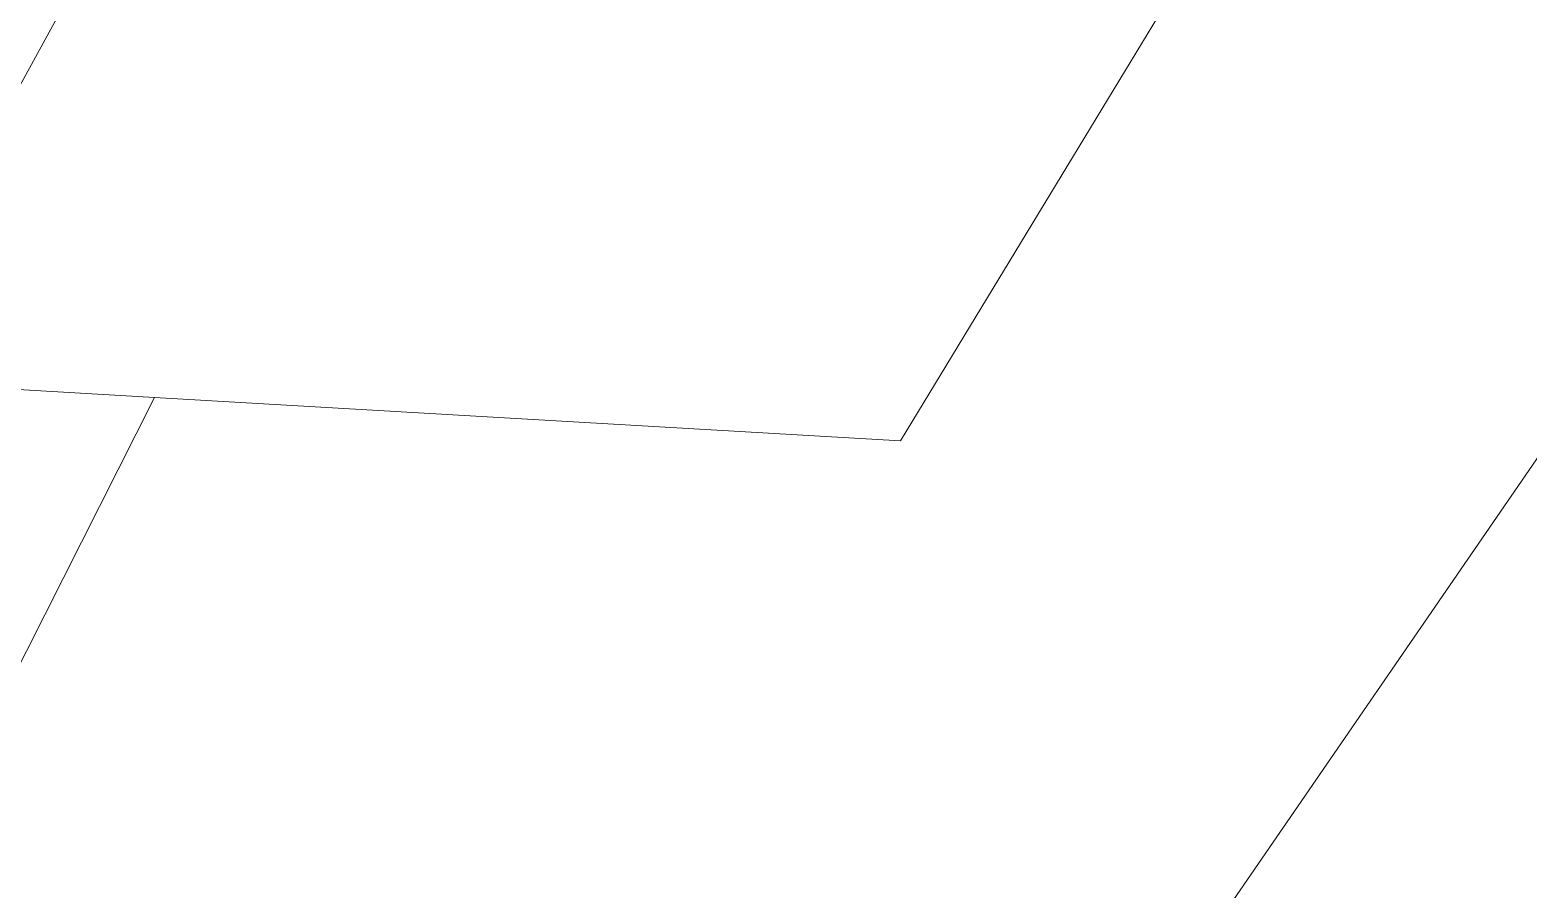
# Model space of a CAD drawing. Header units: metres. Extents: x 244561 to 254068, y 6159332 to 6162744.
# Drawn here: x 250965 to 251562, y 6160435 to 6160777 of the extents above; entities that cross this region are included whole.
import ezdxf

# ---------------------------------------------------------------- set-up
doc = ezdxf.new("R2010")
doc.units = ezdxf.units.M
doc.layers.add('Cadastre Developer_SP_NEW', color=92, linetype='Continuous', lineweight=15)
doc.layers.add('Cadastre Land Parcels_SP_EXT', color=118, linetype='Continuous', lineweight=15)

msp = doc.modelspace()

# ---------------------------------------------------------------- linework, layer by layer
at = {"layer": 'Cadastre Developer_SP_NEW', "linetype": 'Continuous'}
for points in [[(251492.8697, 6160912.1904), (251401.3916, 6160925.8099), (251404.354, 6160945.7058), (251381.5581, 6160949.0979), (251380.4758, 6160949.2598), (251288.4117, 6160962.9649), (251191.0217, 6160786.9399), (250992.8352, 6160813.3188), (250896.902, 6160637.8081), (251014.8325, 6160630.9504), (251311.8539, 6160613.6851), (251492.8697, 6160912.1904)], [(251664.211, 6160750.7809), (251682.9896, 6160884.469), (251492.8697, 6160912.1904), (251311.8539, 6160613.6851), (251014.8325, 6160630.9504), (250920.0445, 6160443.2752), (250886.2326, 6160376.3294), (250903.3631, 6160373.8942), (251313.8705, 6160315.5399), (251310.0866, 6160287.1302), (251337.6082, 6160275.6361), (251664.211, 6160750.7809)], [(251877.1295, 6160407.0636), (251621.1206, 6160444.0131), (251664.211, 6160750.7809), (251337.6082, 6160275.6361), (251346.8367, 6160271.783), (251389.8641, 6160245.3926), (251438.4632, 6160206.0603), (251474.8796, 6160168.1737), (251488.349, 6160147.7683), (251877.1295, 6160407.0636)], [(251014.8325, 6160630.9504), (250896.902, 6160637.8081), (250840.3029, 6160534.2345), (250839.3604, 6160532.5094), (250820.5202, 6160496.0261), (250801.8411, 6160459.8556), (250841.4536, 6160454.2991), (250881.066, 6160448.7425), (250920.0445, 6160443.2752), (251014.8325, 6160630.9504)]]:
    msp.add_lwpolyline(points, close=True, dxfattribs=at)
at = {"layer": 'Cadastre Land Parcels_SP_EXT', "linetype": 'Continuous'}
for points in [[(251492.8697, 6160912.1904), (251401.3916, 6160925.8099), (251404.354, 6160945.7058), (251381.5581, 6160949.0979), (251380.4758, 6160949.2598), (251288.4117, 6160962.9649), (251191.0217, 6160786.9399), (250992.8352, 6160813.3188), (250896.902, 6160637.8081), (251014.8325, 6160630.9504), (251311.8539, 6160613.6851), (251492.8697, 6160912.1904)], [(251664.211, 6160750.7809), (251682.9896, 6160884.469), (251492.8697, 6160912.1904), (251311.8539, 6160613.6851), (251014.8325, 6160630.9504), (250920.0445, 6160443.2752), (250886.2326, 6160376.3294), (250903.3631, 6160373.8942), (251313.8705, 6160315.5399), (251310.0866, 6160287.1302), (251337.6082, 6160275.6361), (251664.211, 6160750.7809)], [(251877.1295, 6160407.0636), (251621.1206, 6160444.0131), (251664.211, 6160750.7809), (251337.6082, 6160275.6361), (251346.8367, 6160271.783), (251389.8641, 6160245.3926), (251438.4632, 6160206.0603), (251474.8796, 6160168.1737), (251488.349, 6160147.7683), (251877.1295, 6160407.0636)], [(251014.8325, 6160630.9504), (250896.902, 6160637.8081), (250840.3029, 6160534.2345), (250839.3604, 6160532.5094), (250820.5202, 6160496.0261), (250801.8411, 6160459.8556), (250841.4536, 6160454.2991), (250881.066, 6160448.7425), (250920.0445, 6160443.2752), (251014.8325, 6160630.9504)]]:
    msp.add_lwpolyline(points, close=True, dxfattribs=at)

doc.saveas('drawing.dxf')
